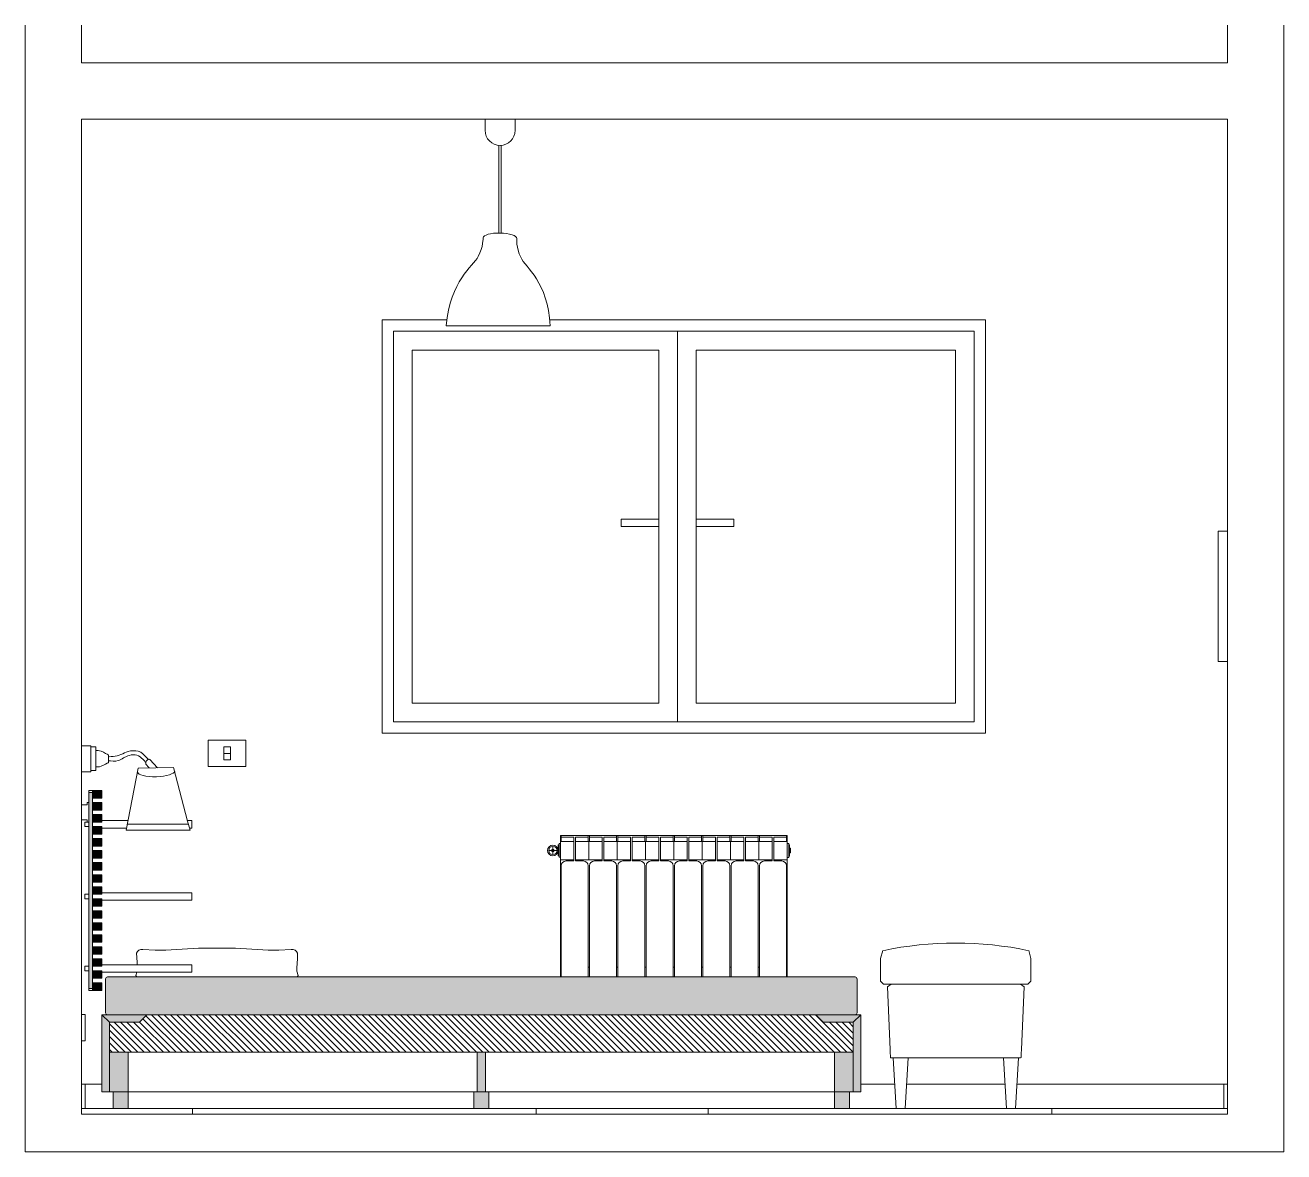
# Model space of a CAD drawing. Header units: centimetres. Extents: x -16179 to 12840, y -10704 to 3856.
# Drawn here: x -2245.16 to -2211.66, y -5267.07 to -5237.07 of the extents above; entities that cross this region are included whole.
import ezdxf

# ---------------------------------------------------------------- set-up
doc = ezdxf.new("R2010")
doc.units = ezdxf.units.CM
doc.header["$MEASUREMENT"] = 0
for name, color, linetype, lineweight in [('0_Num_Penna__175', 175, 'Continuous', 18), ('0_Num_Penna__3', 3, 'Continuous', 18), ('0_Num_Penna__5', 5, 'Continuous', 18), ('A-FURN_Num_Penna__175', 175, 'Continuous', 18), ('A-FURN_Num_Penna__8', 8, 'Continuous', 18), ('A-WALL-FULL-EXTR_Num_Penna__5', 5, 'Continuous', 18), ('A-WALL-FULL_Num_Penna__5', 5, 'Continuous', 18), ('finestre_Num_Penna__3', 3, 'Continuous', 18), ('particolari_Num_Penna__6', 6, 'Continuous', 18)]:
    doc.layers.add(name, color=color, linetype=linetype, lineweight=lineweight)

msp = doc.modelspace()

# ---------------------------------------------------------------- hatches: boundary and pattern name
at = {"layer": '0_Num_Penna__175', "linetype": 'Continuous', "lineweight": 18}
for points in [[(-2243.471, -5262.72), (-2243.371, -5262.72), (-2243.371, -5257.5), (-2243.471, -5257.5)], [(-2242.971, -5262.414, 0.402406), (-2243.021, -5262.467), (-2243.021, -5263.367, 0.431252), (-2242.932, -5263.42), (-2223.071, -5263.42, 0.397378), (-2223.021, -5263.336), (-2223.021, -5262.466, 0.426121), (-2223.076, -5262.414)], [(-2241.921, -5263.42), (-2243.121, -5263.42), (-2242.921, -5263.62), (-2242.121, -5263.62)], [(-2243.121, -5265.47), (-2242.921, -5265.47), (-2242.921, -5263.62), (-2243.121, -5263.42)], [(-2223.121, -5263.62), (-2222.921, -5263.42), (-2224.121, -5263.42), (-2223.921, -5263.62)], [(-2223.121, -5265.47), (-2222.921, -5265.47), (-2222.921, -5263.42), (-2223.121, -5263.62)], [(-2242.421, -5264.42), (-2242.921, -5264.42), (-2242.921, -5265.47), (-2242.421, -5265.47)], [(-2232.909, -5264.42), (-2233.133, -5264.42), (-2233.133, -5265.47), (-2232.909, -5265.47)], [(-2223.621, -5265.47), (-2223.121, -5265.47), (-2223.121, -5264.42), (-2223.621, -5264.42)], [(-2242.421, -5265.47), (-2242.821, -5265.47), (-2242.821, -5265.92), (-2242.421, -5265.92)], [(-2232.821, -5265.47), (-2233.221, -5265.47), (-2233.221, -5265.92), (-2232.821, -5265.92)], [(-2223.221, -5265.47), (-2223.621, -5265.47), (-2223.621, -5265.92), (-2223.221, -5265.92)]]:
    msp.add_hatch(color=175, dxfattribs=at).paths.add_polyline_path(points)
at = {"layer": 'A-FURN_Num_Penna__175', "linetype": 'Continuous', "lineweight": 18}
for points in [[(-2243.121, -5257.65), (-2243.121, -5257.45), (-2243.371, -5257.45), (-2243.371, -5257.65)], [(-2243.121, -5257.97), (-2243.121, -5257.77), (-2243.371, -5257.77), (-2243.371, -5257.97)], [(-2243.371, -5258.29), (-2243.121, -5258.29), (-2243.121, -5258.09), (-2243.371, -5258.09)], [(-2243.121, -5258.61), (-2243.121, -5258.41), (-2243.371, -5258.41), (-2243.371, -5258.61)], [(-2243.121, -5258.93), (-2243.121, -5258.73), (-2243.371, -5258.73), (-2243.371, -5258.93)], [(-2243.121, -5259.25), (-2243.121, -5259.05), (-2243.371, -5259.05), (-2243.371, -5259.25)], [(-2243.121, -5259.57), (-2243.121, -5259.37), (-2243.371, -5259.37), (-2243.371, -5259.57)], [(-2243.121, -5259.89), (-2243.121, -5259.69), (-2243.371, -5259.69), (-2243.371, -5259.89)], [(-2243.121, -5260.21), (-2243.121, -5260.01), (-2243.371, -5260.01), (-2243.371, -5260.21)], [(-2243.371, -5260.33), (-2243.371, -5260.53), (-2243.121, -5260.53), (-2243.121, -5260.33)], [(-2243.121, -5260.85), (-2243.121, -5260.65), (-2243.371, -5260.65), (-2243.371, -5260.85)], [(-2243.371, -5260.97), (-2243.371, -5261.17), (-2243.121, -5261.17), (-2243.121, -5260.97)], [(-2243.371, -5261.29), (-2243.371, -5261.49), (-2243.121, -5261.49), (-2243.121, -5261.29)], [(-2243.121, -5261.81), (-2243.121, -5261.61), (-2243.371, -5261.61), (-2243.371, -5261.81)], [(-2243.121, -5262.13), (-2243.121, -5261.93), (-2243.371, -5261.93), (-2243.371, -5262.13)], [(-2243.121, -5262.45), (-2243.121, -5262.25), (-2243.371, -5262.25), (-2243.371, -5262.45)], [(-2243.121, -5262.77), (-2243.121, -5262.57), (-2243.371, -5262.57), (-2243.371, -5262.77)]]:
    msp.add_hatch(color=175, dxfattribs=at).paths.add_polyline_path(points)

# ---------------------------------------------------------------- linework, layer by layer
at = {"layer": '0_Num_Penna__175', "color": 175, "linetype": 'Continuous', "lineweight": 18}
for p, q in [((-2240.972, -5264.42), (-2241.947, -5263.446)), ((-2240.802, -5264.42), (-2241.802, -5263.42)), ((-2240.632, -5264.42), (-2241.632, -5263.42)), ((-2240.462, -5264.42), (-2241.462, -5263.42)), ((-2240.292, -5264.42), (-2241.292, -5263.42)), ((-2240.122, -5264.42), (-2241.122, -5263.42)), ((-2239.952, -5264.42), (-2240.952, -5263.42)), ((-2239.782, -5264.42), (-2240.782, -5263.42)), ((-2239.612, -5264.42), (-2240.612, -5263.42)), ((-2239.442, -5264.42), (-2240.442, -5263.42)), ((-2239.272, -5264.42), (-2240.272, -5263.42)), ((-2239.102, -5264.42), (-2240.102, -5263.42)), ((-2238.932, -5264.42), (-2239.932, -5263.42)), ((-2238.762, -5264.42), (-2239.762, -5263.42)), ((-2238.592, -5264.42), (-2239.592, -5263.42)), ((-2238.422, -5264.42), (-2239.422, -5263.42)), ((-2238.252, -5264.42), (-2239.252, -5263.42)), ((-2238.082, -5264.42), (-2239.082, -5263.42)), ((-2237.912, -5264.42), (-2238.912, -5263.42)), ((-2237.742, -5264.42), (-2238.742, -5263.42)), ((-2237.572, -5264.42), (-2238.572, -5263.42)), ((-2237.402, -5264.42), (-2238.402, -5263.42)), ((-2237.232, -5264.42), (-2238.232, -5263.42)), ((-2237.062, -5264.42), (-2238.062, -5263.42)), ((-2236.892, -5264.42), (-2237.892, -5263.42)), ((-2236.722, -5264.42), (-2237.722, -5263.42)), ((-2236.552, -5264.42), (-2237.552, -5263.42)), ((-2236.382, -5264.42), (-2237.382, -5263.42)), ((-2236.212, -5264.42), (-2237.212, -5263.42)), ((-2236.042, -5264.42), (-2237.042, -5263.42)), ((-2235.872, -5264.42), (-2236.872, -5263.42)), ((-2235.702, -5264.42), (-2236.702, -5263.42)), ((-2235.532, -5264.42), (-2236.532, -5263.42)), ((-2235.362, -5264.42), (-2236.362, -5263.42)), ((-2235.192, -5264.42), (-2236.192, -5263.42)), ((-2235.022, -5264.42), (-2236.022, -5263.42)), ((-2234.852, -5264.42), (-2235.852, -5263.42)), ((-2234.682, -5264.42), (-2235.682, -5263.42)), ((-2234.512, -5264.42), (-2235.512, -5263.42)), ((-2234.342, -5264.42), (-2235.342, -5263.42)), ((-2234.172, -5264.42), (-2235.172, -5263.42)), ((-2234.002, -5264.42), (-2235.002, -5263.42)), ((-2233.832, -5264.42), (-2234.832, -5263.42)), ((-2233.662, -5264.42), (-2234.662, -5263.42)), ((-2233.492, -5264.42), (-2234.492, -5263.42)), ((-2233.322, -5264.42), (-2234.322, -5263.42)), ((-2233.152, -5264.42), (-2234.152, -5263.42)), ((-2232.982, -5264.42), (-2233.982, -5263.42)), ((-2232.812, -5264.42), (-2233.812, -5263.42)), ((-2232.642, -5264.42), (-2233.642, -5263.42)), ((-2232.472, -5264.42), (-2233.472, -5263.42)), ((-2232.302, -5264.42), (-2233.302, -5263.42)), ((-2232.132, -5264.42), (-2233.132, -5263.42)), ((-2231.962, -5264.42), (-2232.962, -5263.42)), ((-2231.792, -5264.42), (-2232.792, -5263.42)), ((-2231.622, -5264.42), (-2232.622, -5263.42)), ((-2231.452, -5264.42), (-2232.452, -5263.42)), ((-2231.282, -5264.42), (-2232.282, -5263.42)), ((-2231.112, -5264.42), (-2232.112, -5263.42)), ((-2230.942, -5264.42), (-2231.942, -5263.42)), ((-2230.772, -5264.42), (-2231.772, -5263.42)), ((-2230.602, -5264.42), (-2231.602, -5263.42)), ((-2230.432, -5264.42), (-2231.432, -5263.42)), ((-2230.262, -5264.42), (-2231.262, -5263.42)), ((-2230.092, -5264.42), (-2231.092, -5263.42)), ((-2229.922, -5264.42), (-2230.922, -5263.42)), ((-2229.752, -5264.42), (-2230.752, -5263.42)), ((-2229.582, -5264.42), (-2230.582, -5263.42)), ((-2229.412, -5264.42), (-2230.412, -5263.42)), ((-2229.242, -5264.42), (-2230.242, -5263.42)), ((-2229.072, -5264.42), (-2230.072, -5263.42)), ((-2228.902, -5264.42), (-2229.902, -5263.42)), ((-2228.732, -5264.42), (-2229.732, -5263.42)), ((-2228.562, -5264.42), (-2229.562, -5263.42)), ((-2228.392, -5264.42), (-2229.392, -5263.42)), ((-2228.222, -5264.42), (-2229.222, -5263.42)), ((-2228.052, -5264.42), (-2229.052, -5263.42)), ((-2227.882, -5264.42), (-2228.882, -5263.42)), ((-2227.712, -5264.42), (-2228.712, -5263.42)), ((-2227.542, -5264.42), (-2228.542, -5263.42)), ((-2227.372, -5264.42), (-2228.372, -5263.42)), ((-2227.202, -5264.42), (-2228.202, -5263.42)), ((-2227.032, -5264.42), (-2228.032, -5263.42)), ((-2226.862, -5264.42), (-2227.862, -5263.42)), ((-2226.692, -5264.42), (-2227.692, -5263.42)), ((-2226.522, -5264.42), (-2227.522, -5263.42)), ((-2226.352, -5264.42), (-2227.352, -5263.42)), ((-2226.182, -5264.42), (-2227.182, -5263.42)), ((-2226.012, -5264.42), (-2227.012, -5263.42)), ((-2225.842, -5264.42), (-2226.842, -5263.42)), ((-2225.672, -5264.42), (-2226.672, -5263.42)), ((-2225.502, -5264.42), (-2226.502, -5263.42)), ((-2225.332, -5264.42), (-2226.332, -5263.42)), ((-2225.162, -5264.42), (-2226.162, -5263.42)), ((-2224.992, -5264.42), (-2225.992, -5263.42)), ((-2224.822, -5264.42), (-2225.822, -5263.42)), ((-2224.652, -5264.42), (-2225.652, -5263.42)), ((-2224.482, -5264.42), (-2225.482, -5263.42)), ((-2224.312, -5264.42), (-2225.312, -5263.42)), ((-2224.142, -5264.42), (-2225.142, -5263.42)), ((-2223.972, -5264.42), (-2224.972, -5263.42)), ((-2223.802, -5264.42), (-2224.802, -5263.42)), ((-2223.632, -5264.42), (-2224.632, -5263.42)), ((-2223.462, -5264.42), (-2224.462, -5263.42)), ((-2223.292, -5264.42), (-2224.292, -5263.42)), ((-2223.122, -5264.42), (-2224.122, -5263.42)), ((-2242.162, -5264.42), (-2242.921, -5263.661)), ((-2242.332, -5264.42), (-2242.921, -5263.831)), ((-2241.992, -5264.42), (-2242.792, -5263.62)), ((-2241.822, -5264.42), (-2242.622, -5263.62)), ((-2241.652, -5264.42), (-2242.452, -5263.62)), ((-2241.482, -5264.42), (-2242.282, -5263.62)), ((-2241.312, -5264.42), (-2242.117, -5263.616)), ((-2241.142, -5264.42), (-2242.032, -5263.531)), ((-2223.121, -5264.251), (-2223.752, -5263.62)), ((-2223.121, -5264.081), (-2223.582, -5263.62)), ((-2223.121, -5263.911), (-2223.412, -5263.62)), ((-2223.121, -5263.741), (-2223.242, -5263.62)), ((-2242.502, -5264.42), (-2242.921, -5264.001)), ((-2242.672, -5264.42), (-2242.921, -5264.171)), ((-2242.921, -5264.42), (-2242.928, -5264.414)), ((-2242.842, -5264.42), (-2242.921, -5264.341))]:
    msp.add_line(p, q, dxfattribs=at)
at = {"layer": '0_Num_Penna__3', "color": 3, "linetype": 'Continuous', "lineweight": 18}
for p, q in [((-2243.661, -5265.27), (-2243.121, -5265.27)), ((-2243.561, -5265.92), (-2243.561, -5265.27)), ((-2222.921, -5265.27), (-2222.02, -5265.27)), ((-2221.703, -5265.27), (-2219.082, -5265.27)), ((-2218.765, -5265.27), (-2213.161, -5265.27)), ((-2213.261, -5265.92), (-2213.261, -5265.27)), ((-2243.661, -5265.92), (-2213.161, -5265.92))]:
    msp.add_line(p, q, dxfattribs=at)
at = {"layer": '0_Num_Penna__5', "color": 5, "linetype": 'Continuous', "lineweight": 18}
for p, q in [((-2245.161, -5267.07), (-2245.161, -5237.07)), ((-2213.161, -5238.07), (-2213.161, -5237.07)), ((-2243.661, -5267.07), (-2245.161, -5267.07)), ((-2213.161, -5267.07), (-2211.661, -5267.07))]:
    msp.add_line(p, q, dxfattribs=at)
at = {"layer": 'A-FURN_Num_Penna__8', "color": 8, "linetype": 'Continuous', "lineweight": 18}
for p, q in [((-2232.921, -5239.57), (-2232.921, -5239.87)), ((-2232.121, -5239.57), (-2232.121, -5239.87)), ((-2232.55, -5242.601), (-2232.55, -5240.269)), ((-2232.492, -5242.602), (-2232.492, -5240.269)), ((-2233.952, -5245.075), (-2231.189, -5245.075)), ((-2213.411, -5254.01), (-2213.411, -5250.54)), ((-2213.411, -5250.54), (-2213.161, -5250.54)), ((-2213.161, -5254.01), (-2213.411, -5254.01)), ((-2243.41, -5256.255), (-2243.661, -5256.255)), ((-2243.41, -5256.285), (-2243.41, -5256.255)), ((-2243.41, -5256.285), (-2243.41, -5256.255)), ((-2243.283, -5256.285), (-2243.41, -5256.285)), ((-2243.41, -5256.285), (-2243.41, -5256.95)), ((-2243.283, -5256.82), (-2243.283, -5256.285)), ((-2243.228, -5256.385), (-2243.283, -5256.385)), ((-2239.875, -5256.461), (-2239.7, -5256.461)), ((-2242.939, -5256.703), (-2242.939, -5256.502)), ((-2242.939, -5256.549), (-2242.929, -5256.549)), ((-2241.997, -5256.654), (-2241.951, -5256.707)), ((-2243.41, -5256.95), (-2243.661, -5256.95)), ((-2243.41, -5256.92), (-2243.283, -5256.92)), ((-2243.41, -5256.92), (-2243.41, -5256.95)), ((-2243.228, -5256.82), (-2243.283, -5256.82)), ((-2243.283, -5256.82), (-2243.283, -5256.92)), ((-2241.211, -5256.834), (-2242.15, -5256.85)), ((-2243.471, -5262.77), (-2243.471, -5257.45)), ((-2243.371, -5257.45), (-2243.471, -5257.45)), ((-2243.471, -5257.77), (-2243.511, -5257.77)), ((-2243.511, -5257.79), (-2243.511, -5257.77)), ((-2243.511, -5257.79), (-2243.511, -5257.82)), ((-2243.371, -5257.5), (-2243.471, -5257.5)), ((-2243.371, -5257.77), (-2243.371, -5257.65)), ((-2243.661, -5257.83), (-2243.561, -5257.83)), ((-2243.541, -5257.83), (-2243.561, -5257.83)), ((-2243.521, -5257.83), (-2243.541, -5257.83)), ((-2243.371, -5258.09), (-2243.371, -5257.97)), ((-2243.641, -5258.23), (-2243.661, -5258.23)), ((-2243.641, -5258.23), (-2243.541, -5258.23)), ((-2243.471, -5258.29), (-2243.571, -5258.29)), ((-2243.571, -5258.29), (-2243.571, -5258.41)), ((-2243.571, -5258.41), (-2243.471, -5258.41)), ((-2243.521, -5258.23), (-2243.541, -5258.23)), ((-2243.511, -5258.27), (-2243.511, -5258.24)), ((-2243.511, -5258.29), (-2243.511, -5258.27)), ((-2243.371, -5258.41), (-2243.371, -5258.29)), ((-2243.121, -5258.25), (-2242.426, -5258.25)), ((-2242.466, -5258.45), (-2243.121, -5258.45)), ((-2240.815, -5258.344), (-2242.445, -5258.344)), ((-2240.841, -5258.25), (-2240.721, -5258.25)), ((-2240.838, -5258.261), (-2240.771, -5258.508)), ((-2240.721, -5258.45), (-2240.786, -5258.45)), ((-2240.721, -5258.25), (-2240.721, -5258.45)), ((-2243.371, -5258.73), (-2243.371, -5258.61)), ((-2240.771, -5258.508), (-2242.477, -5258.508)), ((-2243.371, -5259.05), (-2243.371, -5258.93)), ((-2243.371, -5259.37), (-2243.371, -5259.25)), ((-2243.371, -5259.69), (-2243.371, -5259.57)), ((-2243.371, -5260.01), (-2243.371, -5259.89)), ((-2243.471, -5260.21), (-2243.571, -5260.21)), ((-2243.571, -5260.21), (-2243.571, -5260.33)), ((-2243.571, -5260.33), (-2243.471, -5260.33)), ((-2243.371, -5260.33), (-2243.371, -5260.21)), ((-2243.121, -5260.17), (-2240.721, -5260.17)), ((-2240.721, -5260.37), (-2243.121, -5260.37)), ((-2240.721, -5260.17), (-2240.721, -5260.37)), ((-2243.371, -5260.65), (-2243.371, -5260.53)), ((-2243.371, -5260.97), (-2243.371, -5260.85)), ((-2243.371, -5261.29), (-2243.371, -5261.17)), ((-2243.371, -5261.61), (-2243.371, -5261.49)), ((-2243.371, -5261.93), (-2243.371, -5261.81)), ((-2242.201, -5261.781), (-2242.18, -5262.024)), ((-2241.7, -5261.697), (-2242.027, -5261.685)), ((-2241.7, -5261.697), (-2241.418, -5261.704)), ((-2241.418, -5261.704), (-2240.544, -5261.647)), ((-2240.544, -5261.647), (-2240.055, -5261.647)), ((-2239.566, -5261.647), (-2240.055, -5261.647)), ((-2238.692, -5261.704), (-2239.566, -5261.647)), ((-2238.41, -5261.697), (-2238.692, -5261.704)), ((-2238.41, -5261.697), (-2238.083, -5261.685)), ((-2237.909, -5261.781), (-2237.909, -5261.931)), ((-2222.392, -5261.926), (-2222.336, -5261.713)), ((-2218.392, -5261.926), (-2218.449, -5261.713)), ((-2243.471, -5262.13), (-2243.571, -5262.13)), ((-2243.571, -5262.13), (-2243.571, -5262.25)), ((-2243.371, -5262.25), (-2243.371, -5262.13)), ((-2243.121, -5262.09), (-2240.721, -5262.09)), ((-2242.18, -5262.024), (-2242.18, -5262.09)), ((-2240.721, -5262.09), (-2240.721, -5262.29)), ((-2237.909, -5261.931), (-2237.93, -5262.174)), ((-2237.93, -5262.174), (-2237.93, -5262.255)), ((-2222.392, -5261.926), (-2222.392, -5262.526)), ((-2218.392, -5261.926), (-2218.392, -5262.526)), ((-2243.571, -5262.25), (-2243.471, -5262.25)), ((-2243.371, -5262.57), (-2243.371, -5262.45)), ((-2240.721, -5262.29), (-2243.121, -5262.29)), ((-2243.021, -5262.617), (-2243.021, -5262.467)), ((-2242.818, -5262.414), (-2242.971, -5262.414)), ((-2233.021, -5262.414), (-2242.818, -5262.414)), ((-2242.19, -5262.29), (-2242.212, -5262.371)), ((-2242.212, -5262.371), (-2242.188, -5262.414)), ((-2237.93, -5262.255), (-2237.898, -5262.371)), ((-2237.898, -5262.371), (-2237.922, -5262.414)), ((-2233.021, -5262.414), (-2223.224, -5262.414)), ((-2223.224, -5262.414), (-2223.071, -5262.414)), ((-2223.021, -5262.617), (-2223.021, -5262.467)), ((-2243.371, -5262.72), (-2243.471, -5262.72)), ((-2243.371, -5262.77), (-2243.471, -5262.77)), ((-2243.371, -5262.77), (-2243.371, -5262.57)), ((-2243.371, -5262.57), (-2243.121, -5262.57)), ((-2243.121, -5262.77), (-2243.371, -5262.77)), ((-2243.121, -5262.57), (-2243.121, -5262.77)), ((-2243.021, -5263.217), (-2243.021, -5262.617)), ((-2223.021, -5263.217), (-2223.021, -5262.617)), ((-2222.314, -5262.609), (-2222.392, -5262.526)), ((-2222.114, -5262.609), (-2222.314, -5262.609)), ((-2222.114, -5262.609), (-2222.209, -5262.68)), ((-2222.209, -5262.68), (-2222.139, -5264.344)), ((-2220.392, -5262.609), (-2222.114, -5262.609)), ((-2220.392, -5262.609), (-2218.671, -5262.609)), ((-2218.671, -5262.609), (-2218.576, -5262.68)), ((-2218.671, -5262.609), (-2218.471, -5262.609)), ((-2218.576, -5262.68), (-2218.646, -5264.344)), ((-2218.471, -5262.609), (-2218.392, -5262.526)), ((-2243.561, -5263.412), (-2243.661, -5263.412)), ((-2243.561, -5264.112), (-2243.561, -5263.412)), ((-2222.921, -5263.42), (-2243.121, -5263.42)), ((-2243.121, -5263.42), (-2243.121, -5265.47)), ((-2243.121, -5263.42), (-2242.921, -5263.62)), ((-2243.021, -5263.217), (-2243.021, -5263.367)), ((-2242.121, -5263.62), (-2241.921, -5263.42)), ((-2223.921, -5263.62), (-2224.121, -5263.42)), ((-2223.121, -5263.62), (-2222.921, -5263.42)), ((-2223.021, -5263.217), (-2223.021, -5263.367)), ((-2222.921, -5265.47), (-2222.921, -5263.42)), ((-2242.921, -5263.62), (-2242.921, -5265.27)), ((-2242.121, -5263.62), (-2242.921, -5263.62)), ((-2223.121, -5263.62), (-2223.921, -5263.62)), ((-2223.121, -5265.27), (-2223.121, -5263.62)), ((-2243.561, -5264.112), (-2243.661, -5264.112)), ((-2242.921, -5264.42), (-2223.121, -5264.42)), ((-2242.421, -5264.42), (-2242.421, -5265.47)), ((-2233.133, -5264.42), (-2233.133, -5265.47)), ((-2232.909, -5265.47), (-2232.909, -5264.42)), ((-2223.621, -5264.42), (-2223.621, -5265.47)), ((-2222.139, -5264.344), (-2222.135, -5264.453)), ((-2222.135, -5264.453), (-2222.132, -5264.509)), ((-2222.132, -5264.509), (-2222.13, -5264.556)), ((-2218.653, -5264.509), (-2218.655, -5264.556)), ((-2218.65, -5264.453), (-2218.653, -5264.509)), ((-2218.646, -5264.344), (-2218.65, -5264.453)), ((-2222.13, -5264.556), (-2222.118, -5264.57)), ((-2222.118, -5264.57), (-2220.392, -5264.569)), ((-2221.981, -5265.92), (-2222.061, -5264.57)), ((-2221.741, -5265.92), (-2221.661, -5264.57)), ((-2218.667, -5264.57), (-2220.392, -5264.569)), ((-2219.044, -5265.92), (-2219.124, -5264.57)), ((-2218.804, -5265.92), (-2218.724, -5264.57)), ((-2218.655, -5264.556), (-2218.667, -5264.57)), ((-2243.121, -5265.47), (-2242.821, -5265.47)), ((-2242.921, -5265.27), (-2242.921, -5265.47)), ((-2242.821, -5265.47), (-2242.821, -5265.92)), ((-2242.821, -5265.47), (-2223.221, -5265.47)), ((-2242.421, -5265.92), (-2242.421, -5265.47)), ((-2233.221, -5265.47), (-2233.221, -5265.92)), ((-2233.221, -5265.47), (-2232.821, -5265.47)), ((-2232.821, -5265.92), (-2232.821, -5265.47)), ((-2223.621, -5265.92), (-2223.621, -5265.47)), ((-2223.221, -5265.92), (-2223.221, -5265.47)), ((-2223.221, -5265.47), (-2222.921, -5265.47)), ((-2223.121, -5265.27), (-2223.121, -5265.47))]:
    msp.add_line(p, q, dxfattribs=at)
at = {"layer": 'A-FURN_Num_Penna__8', "color": 8, "linetype": 'Continuous', "lineweight": 18, "flags": 128}
for points in [[(-2239.288, -5256.811), (-2239.288, -5256.111), (-2240.288, -5256.111), (-2240.288, -5256.811)], [(-2239.875, -5256.636), (-2239.7, -5256.636), (-2239.7, -5256.286), (-2239.875, -5256.286)], [(-2243.371, -5257.65), (-2243.371, -5257.45), (-2243.121, -5257.45), (-2243.121, -5257.65)], [(-2243.371, -5257.97), (-2243.371, -5257.77), (-2243.121, -5257.77), (-2243.121, -5257.97)], [(-2243.371, -5258.29), (-2243.371, -5258.09), (-2243.121, -5258.09), (-2243.121, -5258.29)], [(-2243.371, -5258.61), (-2243.371, -5258.41), (-2243.121, -5258.41), (-2243.121, -5258.61)], [(-2243.371, -5258.93), (-2243.371, -5258.73), (-2243.121, -5258.73), (-2243.121, -5258.93)], [(-2243.371, -5259.25), (-2243.371, -5259.05), (-2243.121, -5259.05), (-2243.121, -5259.25)], [(-2243.371, -5259.57), (-2243.371, -5259.37), (-2243.121, -5259.37), (-2243.121, -5259.57)], [(-2243.371, -5259.89), (-2243.371, -5259.69), (-2243.121, -5259.69), (-2243.121, -5259.89)], [(-2243.371, -5260.21), (-2243.371, -5260.01), (-2243.121, -5260.01), (-2243.121, -5260.21)], [(-2243.371, -5260.53), (-2243.371, -5260.33), (-2243.121, -5260.33), (-2243.121, -5260.53)], [(-2243.371, -5260.85), (-2243.371, -5260.65), (-2243.121, -5260.65), (-2243.121, -5260.85)], [(-2243.371, -5261.17), (-2243.371, -5260.97), (-2243.121, -5260.97), (-2243.121, -5261.17)], [(-2243.371, -5261.49), (-2243.371, -5261.29), (-2243.121, -5261.29), (-2243.121, -5261.49)], [(-2243.371, -5261.81), (-2243.371, -5261.61), (-2243.121, -5261.61), (-2243.121, -5261.81)], [(-2243.371, -5262.13), (-2243.371, -5261.93), (-2243.121, -5261.93), (-2243.121, -5262.13)], [(-2243.371, -5262.45), (-2243.371, -5262.25), (-2243.121, -5262.25), (-2243.121, -5262.45)]]:
    msp.add_lwpolyline(points, close=True, dxfattribs=at)
at = {"layer": 'A-FURN_Num_Penna__8', "color": 8, "linetype": 'Continuous', "lineweight": 18}
for centre, radius, start, end in [((-2232.521, -5239.87), 0.4, 180, 0), ((-2243.523, -5257.818), 0.0117, 277.7844, 352.2156), ((-2243.523, -5258.242), 0.0117, 7.7844, 82.2156), ((-2220.392, -5270.887), 9.377, 78.0378, 101.9622), ((-2242.059, -5261.833), 0.151, 77.5957, 159.9844), ((-2238.055, -5261.841), 0.158, 22.1232, 100.2966), ((-2242.968, -5262.467), 0.0526, 92.8162, 180.4967), ((-2223.074, -5262.467), 0.0526, 359.5033, 87.1838), ((-2242.952, -5263.352), 0.0711, 192.5208, 254.1662), ((-2223.09, -5263.352), 0.0711, 285.8338, 347.4792)]:
    msp.add_arc(centre, radius, start, end, dxfattribs=at)
for points, knots in [([(-2232.973, -5242.734), (-2232.973, -5242.734), (-2232.965, -5242.971), (-2233.103, -5243.23), (-2233.247, -5243.499), (-2233.848, -5243.853), (-2233.953, -5245.076)], [0, 0, 0, 0, 1, 1, 1, 2, 2, 2, 2]), ([(-2232.973, -5242.734), (-2232.972, -5242.658), (-2232.769, -5242.6), (-2232.521, -5242.605), (-2232.272, -5242.609), (-2232.072, -5242.675), (-2232.073, -5242.752)], [0, 0, 0, 0, 1, 1, 1, 2, 2, 2, 2]), ([(-2232.073, -5242.752), (-2232.073, -5242.752), (-2232.101, -5242.988), (-2231.972, -5243.252), (-2231.838, -5243.527), (-2231.247, -5243.903), (-2231.189, -5245.075), (-2231.189, -5245.075), (-2231.189, -5245.075), (-2231.189, -5245.075)], [0, 0, 0, 0, 1, 1, 1, 2, 2, 2, 3, 3, 3, 3]), ([(-2243.228, -5256.385), (-2243.228, -5256.385), (-2243.156, -5256.384), (-2243.078, -5256.429), (-2243, -5256.475), (-2242.939, -5256.502), (-2242.939, -5256.502)], [0, 0, 0, 0, 1, 1, 1, 2, 2, 2, 2]), ([(-2242.685, -5256.652), (-2242.632, -5256.634), (-2242.589, -5256.609), (-2242.542, -5256.583), (-2242.518, -5256.569), (-2242.493, -5256.555), (-2242.464, -5256.54), (-2242.385, -5256.5), (-2242.197, -5256.462), (-2242.102, -5256.553), (-2242.102, -5256.553), (-2241.997, -5256.654), (-2241.997, -5256.654)], [0, 0, 0, 0, 1, 1, 1, 2, 2, 2, 3, 3, 3, 4, 4, 4, 4]), ([(-2243.228, -5256.82), (-2243.228, -5256.82), (-2243.156, -5256.821), (-2243.078, -5256.775), (-2243, -5256.73), (-2242.939, -5256.703), (-2242.939, -5256.703)], [0, 0, 0, 0, 1, 1, 1, 2, 2, 2, 2]), ([(-2241.181, -5256.931), (-2241.179, -5257.005), (-2241.398, -5257.072), (-2241.67, -5257.081), (-2241.942, -5257.089), (-2242.165, -5257.036), (-2242.167, -5256.961)], [0, 0, 0, 0, 1, 1, 1, 2, 2, 2, 2])]:
    msp.add_open_spline(points, degree=3, knots=knots, dxfattribs=at)
for points in [[(-2242.513, -5256.445), (-2242.64, -5256.51), (-2242.786, -5256.549), (-2242.929, -5256.549)], [(-2242.028, -5256.475), (-2242.171, -5256.338), (-2242.416, -5256.396), (-2242.513, -5256.445)], [(-2241.876, -5256.62), (-2241.876, -5256.62), (-2242.028, -5256.475), (-2242.028, -5256.475)], [(-2242.939, -5256.657), (-2242.888, -5256.664), (-2242.755, -5256.677), (-2242.685, -5256.652)], [(-2241.93, -5256.655), (-2241.951, -5256.677), (-2241.952, -5256.709), (-2241.954, -5256.742)], [(-2241.859, -5256.845), (-2241.907, -5256.793), (-2241.954, -5256.742), (-2241.954, -5256.742)], [(-2241.93, -5256.655), (-2241.9, -5256.622), (-2241.861, -5256.609), (-2241.844, -5256.625)], [(-2241.844, -5256.625), (-2241.844, -5256.625), (-2241.638, -5256.841), (-2241.638, -5256.841)], [(-2242.477, -5258.508), (-2242.477, -5258.508), (-2242.15, -5256.85), (-2242.15, -5256.85)], [(-2241.211, -5256.834), (-2241.211, -5256.834), (-2240.838, -5258.261), (-2240.838, -5258.261)]]:
    msp.add_open_spline(points, degree=3, dxfattribs=at)
at = {"layer": 'A-WALL-FULL-EXTR_Num_Penna__5', "color": 5, "linetype": 'Continuous', "lineweight": 18}
for p, q in [((-2243.661, -5238.07), (-2213.161, -5238.07)), ((-2243.661, -5239.57), (-2213.161, -5239.57)), ((-2243.661, -5266.07), (-2213.161, -5266.07)), ((-2243.661, -5267.07), (-2213.161, -5267.07))]:
    msp.add_line(p, q, dxfattribs=at)
at = {"layer": 'A-WALL-FULL_Num_Penna__5', "color": 5, "linetype": 'Continuous', "lineweight": 18}
for p, q in [((-2243.661, -5238.07), (-2243.661, -5237.07)), ((-2211.661, -5267.07), (-2211.661, -5237.07)), ((-2243.661, -5266.07), (-2243.661, -5239.57)), ((-2213.161, -5266.07), (-2213.161, -5239.57))]:
    msp.add_line(p, q, dxfattribs=at)
at = {"layer": 'finestre_Num_Penna__3', "color": 3, "linetype": 'Continuous', "lineweight": 18}
for p, q in [((-2235.662, -5244.92), (-2235.662, -5255.92)), ((-2233.936, -5244.92), (-2235.662, -5244.92)), ((-2227.6, -5244.92), (-2231.2, -5244.92)), ((-2219.6, -5244.92), (-2227.6, -5244.92)), ((-2219.6, -5255.92), (-2219.6, -5244.92)), ((-2235.362, -5245.22), (-2235.362, -5255.62)), ((-2227.3, -5245.22), (-2235.362, -5245.22)), ((-2227.8, -5245.22), (-2227.8, -5255.62)), ((-2219.9, -5245.22), (-2227.3, -5245.22)), ((-2219.9, -5255.62), (-2219.9, -5245.22)), ((-2234.862, -5245.72), (-2234.862, -5255.12)), ((-2228.3, -5245.72), (-2234.862, -5245.72)), ((-2228.3, -5245.72), (-2228.3, -5255.12)), ((-2220.4, -5245.72), (-2227.3, -5245.72)), ((-2220.4, -5245.72), (-2227.3, -5245.72)), ((-2227.3, -5245.72), (-2227.3, -5255.12)), ((-2220.4, -5255.12), (-2220.4, -5245.72)), ((-2228.3, -5250.22), (-2229.3, -5250.22)), ((-2229.3, -5250.22), (-2229.3, -5250.42)), ((-2229.3, -5250.42), (-2228.3, -5250.42)), ((-2228.3, -5250.22), (-2228.3, -5250.42)), ((-2226.3, -5250.22), (-2227.3, -5250.22)), ((-2227.3, -5250.22), (-2227.3, -5250.42)), ((-2227.3, -5250.42), (-2226.3, -5250.42)), ((-2226.3, -5250.22), (-2226.3, -5250.42)), ((-2228.3, -5255.12), (-2234.862, -5255.12)), ((-2227.3, -5255.12), (-2220.4, -5255.12)), ((-2227.3, -5255.62), (-2235.362, -5255.62)), ((-2227.3, -5255.62), (-2219.9, -5255.62)), ((-2235.662, -5255.92), (-2219.6, -5255.92))]:
    msp.add_line(p, q, dxfattribs=at)
at = {"layer": 'particolari_Num_Penna__6', "color": 6, "linetype": 'Continuous', "lineweight": 18}
for p, q in [((-2230.912, -5258.647), (-2230.912, -5262.414)), ((-2230.912, -5261.871), (-2230.912, -5258.647)), ((-2230.912, -5258.647), (-2224.878, -5258.647)), ((-2230.912, -5258.805), (-2230.912, -5259.287)), ((-2230.912, -5258.805), (-2230.912, -5259.287)), ((-2230.556, -5258.807), (-2230.912, -5258.807)), ((-2230.895, -5258.807), (-2230.895, -5258.647)), ((-2230.556, -5258.691), (-2230.895, -5258.691)), ((-2230.556, -5259.325), (-2230.556, -5258.691)), ((-2230.175, -5258.691), (-2230.513, -5258.691)), ((-2230.513, -5259.325), (-2230.513, -5258.691)), ((-2230.158, -5258.807), (-2230.513, -5258.807)), ((-2230.175, -5258.807), (-2230.175, -5258.647)), ((-2230.158, -5258.807), (-2229.802, -5258.807)), ((-2230.158, -5258.807), (-2230.158, -5259.293)), ((-2230.158, -5258.807), (-2230.158, -5259.293)), ((-2230.14, -5258.807), (-2230.14, -5258.647)), ((-2230.14, -5258.691), (-2229.802, -5258.691)), ((-2229.802, -5259.325), (-2229.802, -5258.691)), ((-2229.759, -5258.691), (-2229.421, -5258.691)), ((-2229.759, -5259.325), (-2229.759, -5258.691)), ((-2229.759, -5258.807), (-2229.403, -5258.807)), ((-2229.421, -5258.807), (-2229.421, -5258.647)), ((-2229.048, -5258.807), (-2229.403, -5258.807)), ((-2229.403, -5258.807), (-2229.403, -5259.293)), ((-2229.403, -5258.807), (-2229.403, -5259.293)), ((-2229.403, -5258.807), (-2229.403, -5259.293)), ((-2229.403, -5258.807), (-2229.403, -5259.293)), ((-2229.386, -5258.807), (-2229.386, -5258.647)), ((-2229.048, -5258.691), (-2229.386, -5258.691)), ((-2229.048, -5259.325), (-2229.048, -5258.691)), ((-2228.666, -5258.691), (-2229.005, -5258.691)), ((-2229.005, -5259.325), (-2229.005, -5258.691)), ((-2228.649, -5258.807), (-2229.005, -5258.807)), ((-2228.666, -5258.807), (-2228.666, -5258.647)), ((-2228.649, -5258.807), (-2228.649, -5259.293)), ((-2228.649, -5258.807), (-2228.294, -5258.807)), ((-2228.649, -5258.807), (-2228.649, -5259.293)), ((-2228.632, -5258.807), (-2228.632, -5258.647)), ((-2228.632, -5258.691), (-2228.294, -5258.691)), ((-2228.294, -5259.325), (-2228.294, -5258.691)), ((-2228.25, -5258.691), (-2227.912, -5258.691)), ((-2228.25, -5259.325), (-2228.25, -5258.691)), ((-2228.25, -5258.807), (-2227.895, -5258.807)), ((-2227.912, -5258.807), (-2227.912, -5258.647)), ((-2227.895, -5258.807), (-2227.895, -5259.293)), ((-2227.895, -5258.807), (-2227.895, -5259.293)), ((-2227.539, -5258.807), (-2227.895, -5258.807)), ((-2227.895, -5258.807), (-2227.895, -5259.293)), ((-2227.895, -5258.807), (-2227.895, -5259.293)), ((-2227.878, -5258.807), (-2227.878, -5258.647)), ((-2227.539, -5258.691), (-2227.878, -5258.691)), ((-2227.539, -5259.325), (-2227.539, -5258.691)), ((-2227.158, -5258.691), (-2227.496, -5258.691)), ((-2227.496, -5259.325), (-2227.496, -5258.691)), ((-2227.141, -5258.807), (-2227.496, -5258.807)), ((-2227.158, -5258.807), (-2227.158, -5258.647)), ((-2227.141, -5258.807), (-2226.785, -5258.807)), ((-2227.141, -5258.807), (-2227.141, -5259.293)), ((-2227.141, -5258.807), (-2227.141, -5259.293)), ((-2227.123, -5258.807), (-2227.123, -5258.647)), ((-2227.123, -5258.691), (-2226.785, -5258.691)), ((-2226.785, -5259.325), (-2226.785, -5258.691)), ((-2226.742, -5258.691), (-2226.404, -5258.691)), ((-2226.742, -5259.325), (-2226.742, -5258.691)), ((-2226.742, -5258.807), (-2226.386, -5258.807)), ((-2226.404, -5258.807), (-2226.404, -5258.647)), ((-2226.386, -5258.807), (-2226.386, -5259.293)), ((-2226.386, -5258.807), (-2226.386, -5259.293)), ((-2226.031, -5258.807), (-2226.386, -5258.807)), ((-2226.386, -5258.807), (-2226.386, -5259.293)), ((-2226.386, -5258.807), (-2226.386, -5259.293)), ((-2226.369, -5258.807), (-2226.369, -5258.647)), ((-2226.031, -5258.691), (-2226.369, -5258.691)), ((-2226.031, -5259.325), (-2226.031, -5258.691)), ((-2225.649, -5258.691), (-2225.988, -5258.691)), ((-2225.988, -5259.325), (-2225.988, -5258.691)), ((-2225.632, -5258.807), (-2225.988, -5258.807)), ((-2225.649, -5258.807), (-2225.649, -5258.647)), ((-2225.632, -5258.807), (-2225.632, -5259.293)), ((-2225.632, -5258.807), (-2225.277, -5258.807)), ((-2225.632, -5258.807), (-2225.632, -5259.293)), ((-2225.615, -5258.807), (-2225.615, -5258.647)), ((-2225.615, -5258.691), (-2225.277, -5258.691)), ((-2225.277, -5259.325), (-2225.277, -5258.691)), ((-2225.233, -5258.691), (-2224.895, -5258.691)), ((-2225.233, -5259.325), (-2225.233, -5258.691)), ((-2225.233, -5258.807), (-2224.878, -5258.807)), ((-2224.895, -5258.807), (-2224.895, -5258.647)), ((-2224.878, -5261.871), (-2224.878, -5258.647)), ((-2224.878, -5258.807), (-2224.878, -5259.288)), ((-2224.878, -5258.807), (-2224.878, -5259.288)), ((-2231.225, -5259.046), (-2231.006, -5259.046)), ((-2231.116, -5259.156), (-2231.116, -5258.936)), ((-2230.949, -5258.898), (-2230.973, -5258.898)), ((-2230.973, -5258.984), (-2230.973, -5258.898)), ((-2230.973, -5259.191), (-2230.973, -5258.984)), ((-2230.949, -5259.227), (-2230.949, -5258.862)), ((-2230.912, -5258.862), (-2230.949, -5258.862)), ((-2224.878, -5258.863), (-2224.84, -5258.863)), ((-2224.84, -5259.229), (-2224.84, -5258.863)), ((-2224.84, -5258.899), (-2224.817, -5258.899)), ((-2224.817, -5259.193), (-2224.817, -5258.899)), ((-2224.817, -5258.985), (-2224.794, -5258.985)), ((-2224.817, -5259.107), (-2224.794, -5259.107)), ((-2224.794, -5258.985), (-2224.789, -5258.985)), ((-2224.794, -5258.985), (-2224.794, -5259.107)), ((-2230.949, -5259.191), (-2230.973, -5259.191)), ((-2230.912, -5259.227), (-2230.949, -5259.227)), ((-2230.556, -5259.293), (-2230.912, -5259.293)), ((-2230.895, -5259.455), (-2230.895, -5261.871)), ((-2230.556, -5259.325), (-2230.765, -5259.325)), ((-2230.158, -5259.293), (-2230.513, -5259.293)), ((-2230.513, -5259.325), (-2230.305, -5259.325)), ((-2230.175, -5259.455), (-2230.175, -5261.871)), ((-2230.158, -5259.293), (-2229.802, -5259.293)), ((-2230.14, -5259.455), (-2230.14, -5261.871)), ((-2229.802, -5259.325), (-2230.01, -5259.325)), ((-2229.759, -5259.293), (-2229.403, -5259.293)), ((-2229.759, -5259.325), (-2229.551, -5259.325)), ((-2229.421, -5259.455), (-2229.421, -5261.871)), ((-2229.048, -5259.293), (-2229.403, -5259.293)), ((-2229.386, -5259.455), (-2229.386, -5261.871)), ((-2229.048, -5259.325), (-2229.256, -5259.325)), ((-2228.649, -5259.293), (-2229.005, -5259.293)), ((-2229.005, -5259.325), (-2228.796, -5259.325)), ((-2228.666, -5259.455), (-2228.666, -5261.871)), ((-2228.649, -5259.293), (-2228.294, -5259.293)), ((-2228.632, -5259.455), (-2228.632, -5261.871)), ((-2228.294, -5259.325), (-2228.502, -5259.325)), ((-2228.25, -5259.293), (-2227.895, -5259.293)), ((-2228.25, -5259.325), (-2228.042, -5259.325)), ((-2227.912, -5259.455), (-2227.912, -5261.871)), ((-2227.539, -5259.293), (-2227.895, -5259.293)), ((-2227.878, -5259.455), (-2227.878, -5261.871)), ((-2227.539, -5259.325), (-2227.748, -5259.325)), ((-2227.141, -5259.293), (-2227.496, -5259.293)), ((-2227.496, -5259.325), (-2227.288, -5259.325)), ((-2227.158, -5259.455), (-2227.158, -5261.871)), ((-2227.141, -5259.293), (-2226.785, -5259.293)), ((-2227.123, -5259.455), (-2227.123, -5261.871)), ((-2226.785, -5259.325), (-2226.993, -5259.325)), ((-2226.742, -5259.293), (-2226.386, -5259.293)), ((-2226.742, -5259.325), (-2226.534, -5259.325)), ((-2226.404, -5259.455), (-2226.404, -5261.871)), ((-2226.031, -5259.293), (-2226.386, -5259.293)), ((-2226.369, -5259.455), (-2226.369, -5261.871)), ((-2226.031, -5259.325), (-2226.239, -5259.325)), ((-2225.632, -5259.293), (-2225.988, -5259.293)), ((-2225.988, -5259.325), (-2225.779, -5259.325)), ((-2225.649, -5259.455), (-2225.649, -5261.871)), ((-2225.632, -5259.293), (-2225.277, -5259.293)), ((-2225.615, -5259.455), (-2225.615, -5261.871)), ((-2225.277, -5259.325), (-2225.485, -5259.325)), ((-2225.233, -5259.293), (-2224.878, -5259.293)), ((-2225.233, -5259.325), (-2225.025, -5259.325)), ((-2224.895, -5259.455), (-2224.895, -5261.871)), ((-2224.878, -5259.229), (-2224.84, -5259.229)), ((-2224.84, -5259.193), (-2224.817, -5259.193)), ((-2230.912, -5262.414), (-2230.912, -5261.871)), ((-2230.895, -5261.871), (-2230.895, -5262.414)), ((-2230.175, -5262.414), (-2230.175, -5261.871)), ((-2230.175, -5262.156), (-2230.158, -5262.156)), ((-2230.14, -5262.156), (-2230.158, -5262.156)), ((-2230.14, -5261.871), (-2230.14, -5262.414)), ((-2229.421, -5262.414), (-2229.421, -5261.871)), ((-2229.421, -5262.156), (-2229.403, -5262.156)), ((-2229.386, -5262.156), (-2229.403, -5262.156)), ((-2229.386, -5261.871), (-2229.386, -5262.414)), ((-2228.666, -5262.414), (-2228.666, -5261.871)), ((-2228.666, -5262.156), (-2228.649, -5262.156)), ((-2228.632, -5262.156), (-2228.649, -5262.156)), ((-2228.632, -5261.871), (-2228.632, -5262.414)), ((-2227.912, -5262.414), (-2227.912, -5261.871)), ((-2227.912, -5262.156), (-2227.895, -5262.156)), ((-2227.878, -5262.156), (-2227.895, -5262.156)), ((-2227.878, -5261.871), (-2227.878, -5262.414)), ((-2227.158, -5262.414), (-2227.158, -5261.871)), ((-2227.158, -5262.156), (-2227.141, -5262.156)), ((-2227.123, -5262.156), (-2227.141, -5262.156)), ((-2227.123, -5261.871), (-2227.123, -5262.414)), ((-2226.404, -5262.414), (-2226.404, -5261.871)), ((-2226.404, -5262.156), (-2226.386, -5262.156)), ((-2226.369, -5262.156), (-2226.386, -5262.156)), ((-2226.369, -5261.871), (-2226.369, -5262.414)), ((-2225.649, -5262.414), (-2225.649, -5261.871)), ((-2225.649, -5262.156), (-2225.632, -5262.156)), ((-2225.615, -5262.156), (-2225.632, -5262.156)), ((-2225.615, -5261.871), (-2225.615, -5262.414)), ((-2224.895, -5262.414), (-2224.895, -5261.871)), ((-2224.878, -5262.414), (-2224.878, -5261.871)), ((-2240.711, -5266.07), (-2240.711, -5265.92)), ((-2231.561, -5266.07), (-2231.561, -5265.92)), ((-2226.986, -5266.07), (-2226.986, -5265.92)), ((-2217.836, -5265.92), (-2217.836, -5266.07))]:
    msp.add_line(p, q, dxfattribs=at)
for radius in [0.142, 0.11, 0.0382]:
    msp.add_circle((-2231.116, -5259.046), radius, dxfattribs=at)
for centre, start, end in [((-2230.765, -5259.455), 90, 180), ((-2230.305, -5259.455), 0, 90), ((-2230.01, -5259.455), 90, 180), ((-2229.551, -5259.455), 0, 90), ((-2229.256, -5259.455), 90, 180), ((-2228.796, -5259.455), 0, 90), ((-2228.502, -5259.455), 90, 180), ((-2228.042, -5259.455), 0, 90), ((-2227.748, -5259.455), 90, 180), ((-2227.288, -5259.455), 0, 90), ((-2226.993, -5259.455), 90, 180), ((-2226.534, -5259.455), 0, 90), ((-2226.239, -5259.455), 90, 180), ((-2225.779, -5259.455), 0, 90), ((-2225.485, -5259.455), 90, 180), ((-2225.025, -5259.455), 0, 90)]:
    msp.add_arc(centre, 0.13, start, end, dxfattribs=at)

doc.saveas('drawing.dxf')
